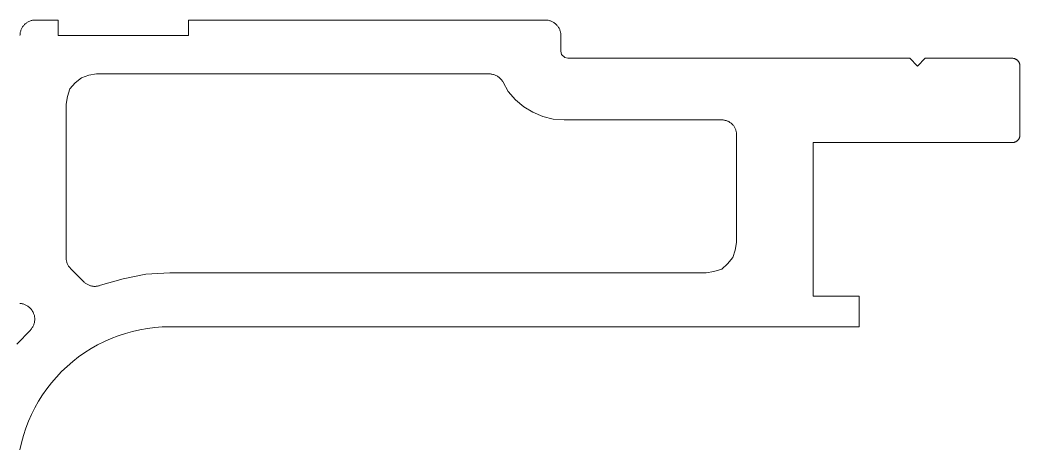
# Model space of a CAD drawing. Header units: millimetres. Extents: x -999 to 4635, y -962 to 3668.
# Drawn here: x 939.7 to 1005, y 3039.1 to 3067.1 of the extents above; entities that cross this region are included whole.
import ezdxf

# ---------------------------------------------------------------- set-up
doc = ezdxf.new("R2010")
doc.units = ezdxf.units.MM
doc.layers.add('GORUNEN', color=7, linetype='Continuous', lineweight=9)

msp = doc.modelspace()

# ---------------------------------------------------------------- linework, layer by layer
at = {"layer": 'GORUNEN'}
for points in [[(940.684, 3067.122), (940.634, 3067.119), (940.584, 3067.113), (940.535, 3067.105), (940.486, 3067.094), (940.437, 3067.081), (940.39, 3067.065), (940.343, 3067.047), (940.297, 3067.027), (940.252, 3067.005), (940.208, 3066.981), (940.166, 3066.954), (940.125, 3066.925), (940.085, 3066.895), (940.047, 3066.862), (940.01, 3066.828), (939.976, 3066.791), (939.943, 3066.753), (939.912, 3066.714), (939.883, 3066.673), (939.856, 3066.631), (939.831, 3066.587), (939.809, 3066.543), (939.788, 3066.497), (939.77, 3066.45), (939.754, 3066.402), (939.741, 3066.354), (939.73, 3066.305), (939.721, 3066.256), (939.715, 3066.206), (939.711, 3066.156), (939.71, 3066.106)], [(942.208, 3067.122), (940.684, 3067.122)], [(942.208, 3066.106), (942.208, 3067.122)], [(974, 3067.122), (950.717, 3067.122)], [(950.717, 3067.122), (950.717, 3066.106)], [(975.016, 3066.106), (975.015, 3066.156), (975.011, 3066.206), (975.005, 3066.255), (974.997, 3066.304), (974.986, 3066.353), (974.972, 3066.401), (974.957, 3066.448), (974.939, 3066.495), (974.919, 3066.54), (974.896, 3066.585), (974.872, 3066.628), (974.845, 3066.67), (974.816, 3066.711), (974.786, 3066.751), (974.753, 3066.788), (974.719, 3066.824), (974.682, 3066.859), (974.645, 3066.891), (974.605, 3066.922), (974.565, 3066.951), (974.522, 3066.977), (974.479, 3067.002), (974.435, 3067.024), (974.389, 3067.045), (974.342, 3067.063), (974.295, 3067.078), (974.247, 3067.092), (974.198, 3067.102), (974.149, 3067.111), (974.1, 3067.117), (974.05, 3067.121), (974, 3067.122)], [(950.717, 3066.106), (942.208, 3066.106)], [(975.016, 3065.09), (975.016, 3066.106)], [(975.016, 3065.09), (975.058, 3064.878)], [(975.058, 3064.878), (975.27, 3064.667)], [(975.27, 3064.667), (975.482, 3064.624)], [(997.791, 3064.624), (975.482, 3064.624)], [(998.3, 3064.116), (997.791, 3064.624)], [(998.808, 3064.624), (998.3, 3064.116)], [(1004.48, 3064.624), (998.808, 3064.624)], [(1004.988, 3064.116), (1004.988, 3064.141), (1004.986, 3064.166), (1004.983, 3064.191), (1004.978, 3064.215), (1004.973, 3064.24), (1004.966, 3064.264), (1004.958, 3064.287), (1004.949, 3064.311), (1004.939, 3064.334), (1004.928, 3064.356), (1004.916, 3064.378), (1004.903, 3064.399), (1004.888, 3064.419), (1004.873, 3064.439), (1004.857, 3064.457), (1004.839, 3064.476), (1004.821, 3064.493), (1004.802, 3064.509), (1004.783, 3064.524), (1004.762, 3064.539), (1004.741, 3064.552), (1004.72, 3064.564), (1004.697, 3064.576), (1004.675, 3064.586), (1004.651, 3064.595), (1004.628, 3064.602), (1004.604, 3064.609), (1004.579, 3064.615), (1004.555, 3064.619), (1004.53, 3064.622), (1004.505, 3064.624), (1004.48, 3064.624)], [(944.197, 3063.524), (943.732, 3063.354)], [(944.705, 3063.608), (944.197, 3063.524)], [(944.705, 3063.608), (970.359, 3063.608)], [(971.248, 3063.058), (971.22, 3063.105), (971.19, 3063.15), (971.157, 3063.193), (971.122, 3063.235), (971.085, 3063.275), (971.047, 3063.314), (971.006, 3063.35), (970.964, 3063.384), (970.919, 3063.416), (970.874, 3063.446), (970.827, 3063.474), (970.778, 3063.499), (970.729, 3063.521), (970.678, 3063.542), (970.627, 3063.559), (970.574, 3063.574), (970.521, 3063.587), (970.468, 3063.597), (970.414, 3063.604), (970.359, 3063.608)], [(1004.988, 3059.629), (1004.988, 3064.116)], [(943.308, 3063.016), (942.97, 3062.635)], [(943.732, 3063.354), (943.308, 3063.016)], [(971.248, 3063.058), (971.587, 3062.465)], [(942.97, 3062.635), (942.8, 3062.127)], [(971.587, 3062.465), (972.053, 3061.915)], [(942.8, 3062.127), (942.716, 3061.619)], [(942.716, 3051.628), (942.716, 3061.619)], [(972.053, 3061.915), (972.603, 3061.449)], [(972.603, 3061.449), (973.196, 3061.111)], [(973.196, 3061.111), (973.831, 3060.814)], [(973.831, 3060.814), (974.508, 3060.645)], [(974.508, 3060.645), (975.228, 3060.603)], [(975.228, 3060.603), (985.515, 3060.603)], [(986.489, 3059.629), (986.487, 3059.677), (986.484, 3059.724), (986.478, 3059.772), (986.47, 3059.819), (986.459, 3059.866), (986.447, 3059.912), (986.432, 3059.957), (986.414, 3060.002), (986.395, 3060.045), (986.374, 3060.088), (986.35, 3060.13), (986.324, 3060.17), (986.297, 3060.209), (986.267, 3060.247), (986.236, 3060.283), (986.203, 3060.317), (986.169, 3060.35), (986.133, 3060.382), (986.095, 3060.411), (986.056, 3060.439), (986.015, 3060.464), (985.974, 3060.488), (985.931, 3060.509), (985.887, 3060.529), (985.843, 3060.546), (985.797, 3060.561), (985.751, 3060.573), (985.705, 3060.584), (985.658, 3060.592), (985.61, 3060.598), (985.563, 3060.601), (985.515, 3060.603)], [(986.489, 3059.629), (986.489, 3052.602)], [(1004.48, 3059.121), (1004.505, 3059.122), (1004.53, 3059.123), (1004.555, 3059.127), (1004.579, 3059.131), (1004.604, 3059.136), (1004.628, 3059.143), (1004.651, 3059.151), (1004.675, 3059.16), (1004.697, 3059.17), (1004.72, 3059.181), (1004.741, 3059.193), (1004.762, 3059.207), (1004.783, 3059.221), (1004.802, 3059.236), (1004.821, 3059.253), (1004.839, 3059.27), (1004.857, 3059.288), (1004.873, 3059.307), (1004.888, 3059.326), (1004.903, 3059.347), (1004.916, 3059.368), (1004.928, 3059.39), (1004.939, 3059.412), (1004.949, 3059.435), (1004.958, 3059.458), (1004.966, 3059.482), (1004.973, 3059.506), (1004.978, 3059.53), (1004.983, 3059.554), (1004.986, 3059.579), (1004.988, 3059.604), (1004.988, 3059.629)], [(991.484, 3049.088), (991.484, 3059.121)], [(991.484, 3059.121), (1004.48, 3059.121)], [(986.404, 3052.094), (986.489, 3052.602)], [(986.234, 3051.628), (986.404, 3052.094)], [(942.716, 3051.628), (942.717, 3051.578), (942.721, 3051.528), (942.727, 3051.479), (942.735, 3051.43), (942.746, 3051.381), (942.76, 3051.333), (942.775, 3051.286), (942.793, 3051.239), (942.813, 3051.193), (942.835, 3051.149), (942.86, 3051.105), (942.886, 3051.063), (942.915, 3051.022), (942.946, 3050.983), (942.978, 3050.945), (943.012, 3050.908)], [(985.515, 3050.866), (985.896, 3051.205)], [(985.896, 3051.205), (986.234, 3051.628)], [(943.901, 3050.019), (943.012, 3050.908)], [(947.923, 3050.527), (946.441, 3050.231)], [(949.489, 3050.612), (947.923, 3050.527)], [(984.499, 3050.612), (949.489, 3050.612)], [(984.499, 3050.612), (985.007, 3050.697)], [(985.007, 3050.697), (985.515, 3050.866)], [(943.901, 3050.019), (943.936, 3049.986), (943.972, 3049.955), (944.009, 3049.926), (944.048, 3049.899), (944.089, 3049.873), (944.13, 3049.85), (944.173, 3049.828), (944.216, 3049.809), (944.261, 3049.792), (944.306, 3049.777), (944.352, 3049.764), (944.398, 3049.753), (944.445, 3049.745), (944.493, 3049.739), (944.54, 3049.736), (944.588, 3049.734), (944.635, 3049.735), (944.683, 3049.739), (944.73, 3049.745), (944.777, 3049.753), (944.824, 3049.763), (944.87, 3049.776), (944.915, 3049.791), (944.959, 3049.808)], [(946.441, 3050.231), (944.959, 3049.808)], [(940.387, 3046.887), (940.422, 3046.924), (940.454, 3046.963), (940.484, 3047.004), (940.512, 3047.046), (940.538, 3047.09), (940.562, 3047.134), (940.584, 3047.18), (940.603, 3047.227), (940.62, 3047.275), (940.635, 3047.323), (940.647, 3047.372), (940.657, 3047.422), (940.664, 3047.472), (940.669, 3047.523), (940.672, 3047.573), (940.672, 3047.624), (940.669, 3047.675), (940.664, 3047.725), (940.656, 3047.775), (940.646, 3047.825), (940.634, 3047.874), (940.619, 3047.923), (940.602, 3047.97), (940.582, 3048.017), (940.56, 3048.063), (940.536, 3048.107), (940.51, 3048.151), (940.481, 3048.193), (940.451, 3048.233), (940.419, 3048.272), (940.384, 3048.31), (940.348, 3048.345), (940.311, 3048.379), (940.271, 3048.411), (940.23, 3048.441), (940.188, 3048.469), (940.144, 3048.494), (940.099, 3048.518), (940.053, 3048.539), (940.006, 3048.558), (939.959, 3048.575), (939.91, 3048.589), (939.861, 3048.601), (939.811, 3048.611), (939.761, 3048.618), (939.71, 3048.622)], [(994.489, 3049.088), (991.484, 3049.088)], [(994.489, 3047.098), (994.489, 3049.088)], [(940.387, 3046.887), (939.498, 3045.955)], [(949.489, 3047.098), (948.999, 3047.086), (948.51, 3047.05), (948.023, 3046.99), (947.54, 3046.906), (947.062, 3046.799), (946.589, 3046.668), (946.123, 3046.514), (945.666, 3046.338), (945.218, 3046.139), (944.78, 3045.919), (944.353, 3045.677), (943.939, 3045.415), (943.538, 3045.132), (943.151, 3044.831), (942.78, 3044.51), (942.425, 3044.172), (942.087, 3043.817), (941.766, 3043.446), (941.465, 3043.059), (941.182, 3042.658), (940.92, 3042.244), (940.678, 3041.817), (940.458, 3041.379), (940.259, 3040.931), (940.083, 3040.473), (939.929, 3040.008), (939.798, 3039.535), (939.69, 3039.057)], [(949.489, 3047.098), (994.489, 3047.098)]]:
    msp.add_lwpolyline(points, dxfattribs=at)

doc.saveas('drawing.dxf')
